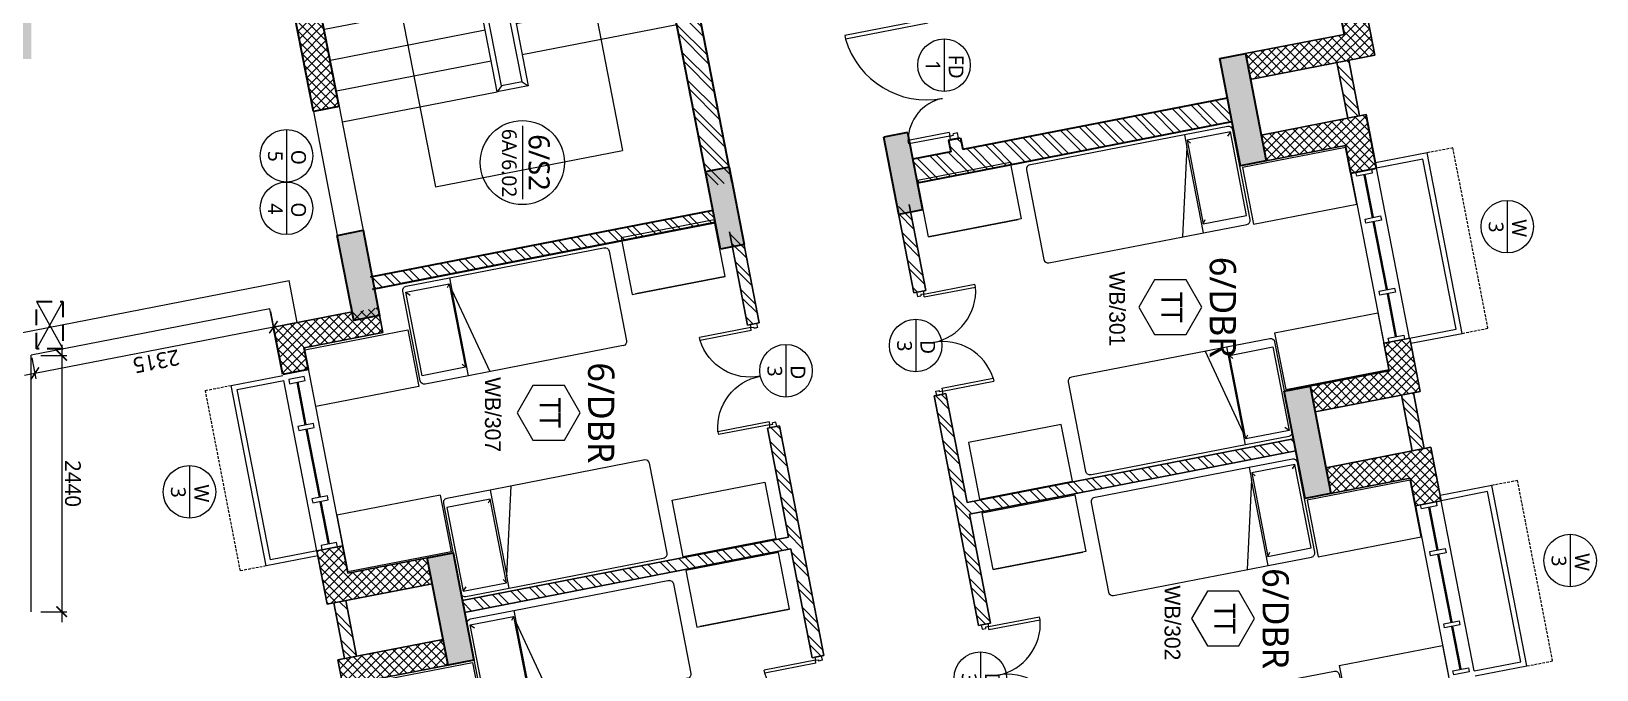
# Model space of a CAD drawing. Header units: millimetres. Extents: x -1127141 to 1597693, y -1835560 to -399335.
# Drawn here: x 1299282 to 1314185, y -502051 to -495976 of the extents above; entities that cross this region are included whole.
import ezdxf
from ezdxf.enums import TextEntityAlignment as Align

# ---------------------------------------------------------------- set-up
doc = ezdxf.new("R2010")
doc.units = ezdxf.units.MM
doc.header["$MEASUREMENT"] = 0
doc.header["$PDMODE"] = 67
doc.linetypes.add('DASHED', pattern=[0.75, 0.5, -0.25])
doc.linetypes.add('HIDDEN', pattern=[0.375, 0.25, -0.125])
for name, color, linetype in [('A-Anno Tags', 6, 'Continuous'), ('A-Elevation', 4, 'Continuous'), ('A-Steps', 3, 'Continuous'), ('A-Wall Patt', 8, 'Continuous'), ('A-Window', 4, 'Continuous'), ('Anno_Frames', 7, 'Continuous'), ('Anno_Labels', 7, 'Continuous'), ('COLUMN', 5, 'Continuous'), ('Dimension', 32, 'Continuous'), ('S-Conc Patt', 9, 'Continuous')]:
    doc.layers.add(name, color=color, linetype=linetype)
for name, color, linetype, lineweight in [('A-Detail Lines', 8, 'Continuous', 25), ('A-Door', 4, 'Continuous', 9), ('A-Wall Ele', 3, 'Continuous', 20), ('A-Wall Sec', 1, 'Continuous', 30), ('column hatch', 12, 'Continuous', 5), ('frntr', 32, 'Continuous', 9), ('S-Concrete', 40, 'Continuous', 30), ('STAIR', 3, 'Continuous', 9), ('text', 7, 'Continuous', 9)]:
    doc.layers.add(name, color=color, linetype=linetype, lineweight=lineweight)
doc.styles.add('IIITD @ 100', font='trebuc.ttf', dxfattribs={"height": 210})
doc.styles.get("Standard").update_dxf_attribs({"font": 'trebuc.ttf'})
doc.dimstyles.new('IIITD_WD_M @ 100', dxfattribs={"dimscale": 100, "dimtxt": 1.5, "dimasz": 1, "dimexe": 0.5, "dimexo": 0.25, "dimgap": 0.3, "dimtad": 1, "dimdec": 0, "dimrnd": 5, "dimzin": 0, "dimdsep": 46, "dimtxsty": 'Standard', "dimblk": 'ARCHTICK', "dimcen": 0.2, "dimdle": 1, "dimclrd": 256, "dimclre": 256, "dimadec": 0, "dimazin": 0, "dimtfac": 1, "dimtdec": 0, "dimtofl": 0, "dimtmove": 0, "dimatfit": 0, "dimfxl": 2, "dimfxlon": 1, "dimtolj": 1, "dimtzin": 0, "dimlwd": -1, "dimlwe": -1, "dimarcsym": 0})
pattern_1 = [(315, (1445308.53, 119140.81), (106.066017, 106.066017), []), (315, (1445308.53, 119070.1), (106.066017, 106.066017), [])]
pattern_2 = [(315, (1445308.53, 119140.81), (44.194174, 44.194174), []), (45, (1445308.53, 119140.81), (-44.194174, 44.194174), [])]

# ---------------------------------------------------------------- blocks, each defined once
blk = doc.blocks.new('Door 1200')
at = {"layer": 'A-Door', "color": 5, "lineweight": 18}
for p, q in [((524084, 16182), (524084, 16132)), ((524084, 16182), (524159, 16182)), ((524084, 16132), (524124, 16132)), ((524124, 16147), (524124, 16132)), ((524159, 16147), (524124, 16147)), ((524159, 16182), (524159, 16147)), ((524159, 16147), (524557, 16147)), ((524159, 16112), (524159, 16147)), ((524159, 16112), (524557, 16112)), ((524557, 16147), (524557, 16112)), ((524159, 15052), (524159, 15017)), ((524159, 15052), (524958, 15052)), ((524958, 15017), (524958, 15052)), ((524084, 15032), (524124, 15032)), ((524084, 14982), (524084, 15032)), ((524084, 14982), (524159, 14982)), ((524124, 15017), (524124, 15032)), ((524159, 15017), (524124, 15017)), ((524159, 14982), (524159, 15017)), ((524159, 15017), (524958, 15017))]:
    blk.add_line(p, q, dxfattribs=at)
at = {"layer": 'A-Door', "lineweight": 18}
for centre, radius, start, end in [((524155, 16193), 411, 270.5695, 348.692), ((524157, 14978), 804, 5.3147, 89.8716)]:
    blk.add_arc(centre, radius, start, end, dxfattribs=at)
blk = doc.blocks.new('Win Hostel Double Room')
at = {"color": 4, "linetype": 'HIDDEN', "ltscale": 100}
blk.add_lwpolyline([(211887, -61786), (211839, -61541), (210122, -61875), (210169, -62120)], dxfattribs=at)
at = {"color": 5}
for points in [[(211982, -62277), (211887, -61786), (210169, -62120), (210265, -62611)], [(211933, -62287), (211848, -61845), (210228, -62160), (210314, -62602)]]:
    blk.add_lwpolyline(points, dxfattribs=at)
at = {"layer": 'A-Window', "color": 2, "lineweight": 40}
for p, q in [((211918, -62417), (211511, -62496)), ((211471, -62504), (210823, -62630)), ((210784, -62637), (210377, -62717))]:
    blk.add_line(p, q, dxfattribs=at)
at = {"layer": 'A-Window'}
for points in [[(211933, -62287), (210314, -62602)], [(211972, -62483), (211972, -62483), (211932, -62491), (211904, -62343), (211943, -62336), (211972, -62483)], [(210361, -62847), (211981, -62532)], [(210323, -62651), (210363, -62643), (210391, -62790), (210352, -62798), (210323, -62651)]]:
    blk.add_lwpolyline(points, dxfattribs=at)
for points in [[(211496, -62423), (211525, -62570), (211486, -62577), (211457, -62430)], [(210809, -62556), (210838, -62703), (210799, -62711), (210770, -62564)]]:
    blk.add_lwpolyline(points, close=True, dxfattribs=at)
blk = doc.blocks.new('*U29')
at = {"layer": 'A-Anno Tags'}
blk.add_lwpolyline([(-250, 0), (250, 0)], dxfattribs=at)
blk.add_circle((0, 0), 250, dxfattribs=at)
at = {"layer": 'Anno_Frames', "color": 7}
for tag, rotation, p in [('ENTITY', 359.7608, (15, 185)), ('ENTITYNO', 0.1757, (4, -36))]:
    blk.add_attdef(tag, text='', height=140, rotation=rotation, dxfattribs=at).set_placement(p, align=Align.TOP_CENTER)
blk = doc.blocks.new('Door 1000 plan')
at = {"layer": 'A-Door', "color": 5, "lineweight": 18}
for p, q in [((339, 572), (367, 577)), ((434, 84), (339, 572)), ((462, 90), (367, 577)), ((-528, 403), (-557, 398)), ((-462, -90), (-557, 398)), ((-434, -84), (-528, 403)), ((434, 84), (462, 90)), ((468, 61), (455, 59)), ((462, 26), (455, 59)), ((491, 95), (462, 90)), ((462, 90), (468, 61)), ((503, 34), (462, 26)), ((503, 34), (491, 95)), ((-491, -95), (-462, -90)), ((-479, -157), (-491, -95)), ((-479, -157), (-438, -149)), ((-434, -84), (-462, -90)), ((-462, -90), (-457, -118)), ((-457, -118), (-444, -116)), ((-438, -149), (-444, -116))]:
    blk.add_line(p, q, dxfattribs=at)
at = {"layer": 'A-Door', "lineweight": 18}
for centre, start, end in [((491, 95), 107.6998, 191), ((-491, -95), 11, 94.2984)]:
    blk.add_arc(centre, 500, start, end, dxfattribs=at)
blk = doc.blocks.new('Room Tag with Finish')
blk.add_lwpolyline([(0, 0), (-2.6, -1.5), (-2.6, -4.5), (0, -6), (2.6, -4.5), (2.6, -1.5)], close=True)
at = {"layer": 'Anno_Frames'}
blk.add_attdef('ROOM_NAME', text='', height=2.5, dxfattribs=at).set_placement((0, 0), align=Align.BOTTOM_CENTER)
blk.add_attdef('FF', text='', height=2, dxfattribs=at).set_placement((0, -1.85), align=Align.TOP_CENTER)
blk = doc.blocks.new('staircase 1 int')
at = {"layer": 'A-Elevation'}
for p, q in [((1232432, -34455), (1234232, -34455)), ((1232432, -34455), (1232432, -34755)), ((1232482, -34505), (1232432, -34455)), ((1232482, -34505), (1234219, -34505)), ((1232482, -34505), (1232482, -34705)), ((1235682, -34505), (1234450, -34505)), ((1234464, -34455), (1235732, -34455)), ((1235682, -34505), (1235732, -34455)), ((1235682, -34505), (1235682, -34705)), ((1235732, -34455), (1235732, -34755)), ((1232482, -34705), (1232432, -34755)), ((1235682, -34705), (1232482, -34705)), ((1235682, -34705), (1235732, -34755)), ((1235732, -34755), (1232432, -34755))]:
    blk.add_line(p, q, dxfattribs=at)
at = {"layer": 'A-Steps'}
for p, q in [((1232432, -32955), (1232432, -34455)), ((1232732, -32955), (1232732, -34455)), ((1233032, -32955), (1233032, -34455)), ((1233332, -32955), (1233332, -34455)), ((1233632, -32955), (1233632, -34455)), ((1233932, -32955), (1233932, -34455)), ((1234232, -32955), (1234232, -34455)), ((1234532, -33336), (1234532, -32955)), ((1234832, -33079), (1234832, -34455)), ((1235132, -32955), (1235132, -34455)), ((1235432, -32955), (1235432, -34455)), ((1234532, -34455), (1234532, -34202)), ((1234832, -34282), (1234832, -34455)), ((1232732, -36255), (1232732, -34755)), ((1233032, -36255), (1233032, -34755)), ((1233332, -36255), (1233332, -34755)), ((1233632, -36255), (1233632, -34755)), ((1233932, -36255), (1233932, -34755)), ((1234232, -36255), (1234232, -34755)), ((1234532, -36255), (1234532, -34755)), ((1234832, -36255), (1234832, -34755)), ((1235132, -36255), (1235132, -34755)), ((1235432, -36255), (1235432, -34755)), ((1235732, -36255), (1235732, -34755))]:
    blk.add_line(p, q, dxfattribs=at)
at = {"layer": 'STAIR', "color": 5, "const_width": 1}
for points in [[(1234660, -32855), (1234414, -33779), (1234486, -33828), (1234316, -33791), (1234396, -33846), (1234219, -34505)], [(1234892, -32855), (1234646, -33779), (1234717, -33828), (1234548, -33791), (1234628, -33846), (1234450, -34505)]]:
    blk.add_lwpolyline(points, dxfattribs=at)
at = {"layer": 'text'}
for p, q in [((1232432, -33691), (1236507, -33691)), ((1236507, -35505), (1236507, -33691)), ((1232732, -35505), (1232912, -35325)), ((1232732, -35505), (1236507, -35505)), ((1232732, -35505), (1232912, -35686))]:
    blk.add_line(p, q, dxfattribs=at)
at = {"layer": 'text', "linetype": 'Continuous', "insert": (1232135, -33627), "char_height": 150, "width": 369.41, "attachment_point": 1}
blk.add_mtext('{\\fArial|b0|i0|c0|p34;UP}', dxfattribs=at)
blk = doc.blocks.new('Door Tag')
blk.add_line((-3.5, 0), (3.5, 0))
blk.add_circle((0, 0), 4)
blk.add_attdef('DW_NAME', text='', height=2).set_placement((0, 0), align=Align.BOTTOM_CENTER)
blk.add_attdef('SHEET_NO', text='', height=1.4).set_placement((0.05, -0.54), align=Align.TOP_CENTER)
blk = doc.blocks.new('_ArchTick')
at = {"color": 0, "linetype": 'ByBlock', "const_width": 0.15}
blk.add_lwpolyline([(-0.5, -0.5), (0.5, 0.5)], dxfattribs=at)
blk = doc.blocks.new('*D62')
at = {"layer": 'A-Anno Tags', "transparency": 16777216}
for p, q in [((1301558, -498643), (1301597, -498841)), ((1301685, -498772), (1299217, -499252)), ((1299286, -499084), (1299325, -499282))]:
    blk.add_line(p, q, dxfattribs=at)
at = {"layer": 'Defpoints', "color": 0, "transparency": 16777216}
for p in [(1301553, -498618), (1299282, -499060), (1299315, -499233)]:
    blk.add_point(p, dxfattribs=at)
at = {"layer": 'A-Anno Tags', "transparency": 16777216, "xscale": 100, "yscale": 100, "zscale": 100}
for p, rotation in [((1301587, -498792), 10.99999999971052), ((1299315, -499233), 190.9999999997105)]:
    blk.add_blockref('_ArchTick', p, dxfattribs=dict(at, rotation=rotation))
at = {"layer": 'A-Anno Tags', "color": 0, "transparency": 16777216, "insert": (1300471, -499117), "char_height": 150, "attachment_point": 5, "rotation": 191}
blk.add_mtext('\\A1;2315', dxfattribs=at)
blk = doc.blocks.new('*D63')
at = {"layer": 'A-Anno Tags', "transparency": 16777216}
for p, q in [((1299571, -498960), (1299571, -501600)), ((1299371, -499060), (1299621, -499060)), ((1299371, -501500), (1299621, -501500))]:
    blk.add_line(p, q, dxfattribs=at)
at = {"layer": 'Defpoints', "color": 0, "transparency": 16777216}
for p in [(1299282, -499060), (1299282, -501500), (1299571, -501500)]:
    blk.add_point(p, dxfattribs=at)
at = {"layer": 'A-Anno Tags', "transparency": 16777216, "xscale": 100, "yscale": 100, "zscale": 100}
for p, rotation in [((1299571, -499060), 90), ((1299571, -501500), 270)]:
    blk.add_blockref('_ArchTick', p, dxfattribs=dict(at, rotation=rotation))
at = {"layer": 'A-Anno Tags', "color": 0, "transparency": 16777216, "insert": (1299677, -500280), "char_height": 150, "attachment_point": 5, "rotation": 270}
blk.add_mtext('\\A1;2440', dxfattribs=at)
blk = doc.blocks.new('column 2.03')
at = {"layer": 'S-Conc Patt'}
h = blk.add_hatch(color=256, dxfattribs=at)
h.paths.add_polyline_path([(540567, -135247), (541303, -135104), (541351, -135349), (540615, -135493)])
h.paths.add_polyline_path([(524899, -138549), (524852, -138304), (525872, -138105), (525920, -138351)])
h.paths.add_polyline_path([(537562, -136088), (537515, -135842), (538535, -135644), (538583, -135889)])
h.paths.add_polyline_path([(534396, -136703), (534349, -136458), (535370, -136259), (535417, -136505)])
h.paths.add_polyline_path([(531231, -137318), (531183, -137073), (532204, -136875), (532252, -137120)])
h.paths.add_polyline_path([(528065, -137934), (528017, -137688), (529038, -137490), (529086, -137735)])
h.paths.add_polyline_path([(535977, -127931), (535929, -127685), (536950, -127487), (536998, -127732)])
h.paths.add_polyline_path([(532811, -128546), (532763, -128301), (533784, -128102), (533832, -128348)])
h.paths.add_polyline_path([(529645, -129159), (529597, -128914), (530618, -128715), (530666, -128961)])
h.paths.add_polyline_path([(520148, -131005), (520100, -130760), (521121, -130562), (521168, -130807)])
h.paths.add_polyline_path([(523313, -130390), (523266, -130145), (524286, -129946), (524334, -130192)])
h.paths.add_polyline_path([(526479, -129775), (526431, -129529), (527452, -129331), (527500, -129576)])
h.paths.add_polyline_path([(534601, -133067), (534645, -133292), (533909, -133435), (533865, -133210)])
h.paths.add_polyline_path([(534271, -131369), (534315, -131595), (533579, -131738), (533535, -131512)])
h.paths.add_polyline_path([(528270, -134297), (528314, -134523), (527578, -134666), (527534, -134440)])
h.paths.add_polyline_path([(527940, -132600), (527984, -132826), (527248, -132969), (527204, -132743)])
h.paths.add_polyline_path([(521917, -135532), (521961, -135758), (521225, -135901), (521181, -135675)])
h.paths.add_polyline_path([(521587, -133835), (521631, -134060), (520895, -134203), (520851, -133978)])
h.paths.add_polyline_path([(544878, -132790), (544734, -132054), (544980, -132007), (545123, -132743)])
h.paths.add_polyline_path([(517960, -142269), (517210, -142269), (517210, -142019), (517960, -142019)])
h.paths.add_polyline_path([(514865, -142269), (514115, -142269), (514115, -142019), (514865, -142019)])
h.paths.add_polyline_path([(511830, -142269), (511080, -142269), (511080, -142019), (511830, -142019)])
h.paths.add_polyline_path([(540791, -131864), (540202, -131979), (540246, -132204), (540835, -132090)])
h.paths.add_polyline_path([(544283, -129733), (544140, -128997), (544385, -128949), (544529, -129685)])
h.paths.add_polyline_path([(543544, -125930), (543401, -125194), (543646, -125146), (543789, -125882)])
h.paths.add_polyline_path([(539190, -126012), (539631, -125926), (539675, -126152), (539234, -126238)])
h.paths.add_polyline_path([(539780, -128474), (539694, -128032), (539920, -127989), (540006, -128430)])
h.paths.add_polyline_path([(541523, -126017), (541438, -125575), (541663, -125531), (541749, -125973)])
h.paths.add_polyline_path([(542306, -130041), (542220, -129599), (542446, -129555), (542531, -129997)])
h.paths.add_polyline_path([(542125, -127906), (541683, -127992), (541639, -127766), (542081, -127680)])
h.paths.add_polyline_path([(540306, -129975), (540392, -130417), (540166, -130460), (540080, -130019)])
h.paths.add_polyline_path([(515810, -129110), (515073, -129253), (515026, -129008), (515762, -128865)])
h.paths.add_polyline_path([(517979, -134770), (517865, -134181), (518091, -134137), (518205, -134726)])
h.paths.add_polyline_path([(517279, -136669), (516543, -136812), (516499, -136586), (517235, -136443)])
h.paths.add_polyline_path([(517859, -130220), (517123, -130363), (517075, -130117), (517811, -129974)])
h.paths.add_polyline_path([(516895, -142569), (516295, -142569), (516295, -142319), (516895, -142319)])
h.paths.add_polyline_path([(511830, -142569), (511080, -142569), (511080, -142319), (511830, -142319)])
h.paths.add_polyline_path([(519550, -142319), (520150, -142319), (520150, -142569), (519550, -142569)])
h.paths.add_polyline_path([(514865, -142569), (514115, -142569), (514115, -142319), (514865, -142319)])
h.paths.add_polyline_path([(516949, -134971), (516213, -135114), (516165, -134868), (516901, -134725)])
h.paths.add_polyline_path([(517957, -140158), (517221, -140302), (517173, -140056), (517909, -139913)])
h.paths.add_polyline_path([(517577, -128767), (516840, -128910), (516793, -128664), (517529, -128521)])
h.paths.add_polyline_path([(512267, -129799), (511531, -129942), (511483, -129696), (512220, -129553)])
h.paths.add_polyline_path([(513410, -135658), (512674, -135802), (512626, -135556), (513362, -135413)])
h.paths.add_polyline_path([(522640, -139248), (521830, -139406), (521782, -139160), (522592, -139003)])
h.paths.add_polyline_path([(511330, -135808), (511330, -136456), (511080, -136456), (511080, -135856)])
h.paths.add_polyline_path([(533146, -169460), (532396, -169460), (532396, -169210), (533146, -169210)])
h.paths.add_polyline_path([(533146, -164180), (532396, -164180), (532396, -163950), (533146, -163950)])
h.paths.add_polyline_path([(533146, -160650), (532396, -160650), (532396, -160400), (533146, -160400)])
h.paths.add_polyline_path([(533146, -165910), (532396, -165910), (532396, -165680), (533146, -165680)])
h.paths.add_polyline_path([(527886, -169460), (527136, -169460), (527136, -169210), (527886, -169210)])
h.paths.add_polyline_path([(527886, -164180), (527136, -164180), (527136, -163950), (527886, -163950)])
h.paths.add_polyline_path([(527886, -160650), (527136, -160650), (527136, -160400), (527886, -160400)])
h.paths.add_polyline_path([(527886, -165910), (527136, -165910), (527136, -165680), (527886, -165680)])
h.paths.add_polyline_path([(522626, -164180), (521876, -164180), (521876, -163950), (522626, -163950)])
h.paths.add_polyline_path([(517781, -158380), (517031, -158380), (517031, -158630), (517781, -158630)])
h.paths.add_polyline_path([(514115, -158380), (514865, -158380), (514865, -158630), (514115, -158630)])
h.paths.add_polyline_path([(511080, -158380), (511830, -158380), (511830, -158630), (511080, -158630)])
h.paths.add_polyline_path([(542531, -160650), (541931, -160650), (541931, -160400), (542531, -160400)])
h.paths.add_polyline_path([(517856, -160400), (517106, -160400), (517106, -160650), (517856, -160650)])
h.paths.add_polyline_path([(522626, -160650), (521876, -160650), (521876, -160400), (522626, -160400)])
h.paths.add_polyline_path([(538331, -160650), (537731, -160650), (537731, -160400), (538331, -160400)])
h.paths.add_polyline_path([(541931, -163950), (542531, -163950), (542531, -164180), (541931, -164180)])
h.paths.add_polyline_path([(538331, -164180), (537731, -164180), (537731, -163950), (538331, -163950)])
h.paths.add_polyline_path([(519656, -170420), (518906, -170420), (518906, -170170), (519656, -170170)])
h.paths.add_polyline_path([(511330, -165930), (511330, -165180), (511080, -165180), (511080, -165930)])
h.paths.add_polyline_path([(514251, -165930), (513501, -165930), (513501, -165680), (514251, -165680)])
h.paths.add_polyline_path([(519656, -171900), (518906, -171900), (518906, -171650), (519656, -171650)])
h.paths.add_polyline_path([(517856, -171900), (517106, -171900), (517106, -171650), (517856, -171650)])
h.paths.add_polyline_path([(517856, -165930), (517106, -165930), (517106, -165680), (517856, -165680)])
h.paths.add_polyline_path([(517856, -164180), (517106, -164180), (517106, -163950), (517856, -163950)])
h.paths.add_polyline_path([(518906, -166280), (518906, -165680), (519136, -165680), (519136, -166280)])
h.paths.add_polyline_path([(540096, -166130), (540096, -165680), (540326, -165680), (540326, -166130)])
h.paths.add_polyline_path([(537811, -165680), (538261, -165680), (538261, -165910), (537811, -165910)])
h.paths.add_polyline_path([(540096, -170170), (540096, -169720), (540326, -169720), (540326, -170170)])
h.paths.add_polyline_path([(537916, -170170), (537916, -169720), (538146, -169720), (538146, -170170)])
h.paths.add_polyline_path([(540326, -168040), (539876, -168040), (539876, -167810), (540326, -167810)])
h.paths.add_polyline_path([(537916, -168150), (537916, -167700), (538146, -167700), (538146, -168150)])
h.paths.add_polyline_path([(542116, -166280), (542116, -165680), (542346, -165680), (542346, -166280)])
h.paths.add_polyline_path([(522366, -170420), (522366, -169670), (522116, -169670), (522116, -170420)])
h.paths.add_polyline_path([(542096, -170169), (542096, -169569), (542346, -169569), (542346, -170169)])
h.paths.add_polyline_path([(511080, -158080), (511830, -158080), (511830, -158330), (511080, -158330)])
h.paths.add_polyline_path([(520150, -158330), (519550, -158330), (519550, -158080), (520150, -158080)])
h.paths.add_polyline_path([(516295, -147580), (516895, -147580), (516895, -147810), (516295, -147810)])
h.paths.add_polyline_path([(516895, -158330), (516295, -158330), (516295, -158080), (516895, -158080)])
h.paths.add_polyline_path([(516295, -152840), (516895, -152840), (516895, -153070), (516295, -153070)])
h.paths.add_polyline_path([(514865, -147810), (514265, -147810), (514265, -147580), (514865, -147580)])
h.paths.add_polyline_path([(514865, -153070), (514265, -153070), (514265, -152840), (514865, -152840)])
h.paths.add_polyline_path([(514115, -158080), (514865, -158080), (514865, -158330), (514115, -158330)])
h.paths.add_polyline_path([(514251, -171900), (513501, -171900), (513501, -171650), (514251, -171650)])
h.paths.add_polyline_path([(511330, -147395), (511330, -147995), (511080, -147995), (511080, -147395)])
h.paths.add_polyline_path([(511330, -152654), (511330, -153255), (511080, -153255), (511080, -152654)])
h.paths.add_polyline_path([(520150, -147394), (520150, -147994), (519900, -147994), (519900, -147394)])
h.paths.add_polyline_path([(520150, -152655), (520150, -153255), (519900, -153255), (519900, -152655)])
h.paths.add_polyline_path([(522346, -165680), (522346, -166430), (522116, -166430), (522116, -165680)])
edge = h.paths.add_edge_path()
edge.add_line((547866, -169460), (547116, -169460))
edge.add_line((547116, -169210), (547866, -169210))
edge.add_line((547116, -169460), (547116, -169210))
edge.add_line((547866, -164180), (547116, -164180))
edge.add_line((547116, -163950), (547866, -163950))
edge.add_line((547116, -164180), (547116, -163950))
edge.add_line((547866, -160650), (547116, -160650))
edge.add_line((547116, -160400), (547866, -160400))
edge.add_line((547116, -160650), (547116, -160400))
edge.add_line((547866, -165910), (547116, -165910))
edge.add_line((547116, -165680), (547866, -165680))
edge.add_line((547116, -165910), (547116, -165680))
h.paths.add_polyline_path([(558386, -164180), (557636, -164180), (557636, -163950), (558386, -163950)])
h.paths.add_polyline_path([(558386, -160650), (557636, -160650), (557636, -160400), (558386, -160400)])
h.paths.add_polyline_path([(558146, -165680), (558146, -166430), (557916, -166430), (557916, -165680)])
h.paths.add_polyline_path([(553126, -169460), (552376, -169460), (552376, -169210), (553126, -169210)])
h.paths.add_polyline_path([(553126, -164180), (552376, -164180), (552376, -163950), (553126, -163950)])
h.paths.add_polyline_path([(553126, -160650), (552376, -160650), (552376, -160400), (553126, -160400)])
h.paths.add_polyline_path([(553126, -165910), (552376, -165910), (552376, -165680), (553126, -165680)])
h.paths.add_polyline_path([(547866, -169460), (547116, -169460), (547116, -169210), (547866, -169210)], flags=17)
h.paths.add_polyline_path([(547866, -164180), (547116, -164180), (547116, -163950), (547866, -163950)], flags=17)
h.paths.add_polyline_path([(547866, -160650), (547116, -160650), (547116, -160400), (547866, -160400)], flags=17)
h.paths.add_polyline_path([(547866, -165910), (547116, -165910), (547116, -165680), (547866, -165680)], flags=17)
h.paths.add_polyline_path([(565551, -171255), (565551, -170655), (565301, -170655), (565301, -171255)])
h.paths.add_polyline_path([(565551, -160650), (564951, -160650), (564951, -160400), (565551, -160400)])
h.paths.add_polyline_path([(561351, -160650), (560751, -160650), (560751, -160400), (561351, -160400)])
h.paths.add_polyline_path([(565551, -164180), (564951, -164180), (564951, -163950), (565551, -163950)])
h.paths.add_polyline_path([(561351, -164180), (560751, -164180), (560751, -163950), (561351, -163950)])
h.paths.add_polyline_path([(565551, -166430), (565551, -165680), (565301, -165680), (565301, -166430)])
h.paths.add_polyline_path([(560601, -171255), (561351, -171255), (561351, -171005), (560601, -171005)])
h.paths.add_polyline_path([(561351, -166430), (561351, -165680), (561121, -165680), (561121, -166430)])
h.paths.add_polyline_path([(557896, -171255), (557896, -170505), (558146, -170505), (558146, -171255)])
at = {"layer": 'A-Detail Lines'}
for p, q in [((522459, -142019), (522909, -142269)), ((522459, -142269), (522909, -142019))]:
    blk.add_line(p, q, dxfattribs=at)
at = {"layer": 'S-Concrete', "lineweight": 35}
for p, q in [((520851, -133978), (521587, -133835)), ((520851, -133978), (520895, -134203)), ((521587, -133835), (521631, -134060)), ((521631, -134060), (520895, -134203)), ((521181, -135675), (521917, -135532)), ((521917, -135532), (521961, -135758)), ((521181, -135675), (521225, -135901)), ((521961, -135758), (521225, -135901)), ((521782, -139160), (522592, -139003)), ((522592, -139003), (522640, -139248)), ((521830, -139406), (521782, -139160)), ((522640, -139248), (521830, -139406))]:
    blk.add_line(p, q, dxfattribs=at)
for points in [[(523313, -130390), (523266, -130145), (524286, -129946), (524334, -130192), (523313, -130390)], [(520148, -131005), (520100, -130760), (521121, -130562), (521168, -130807), (520148, -131005)], [(524899, -138549), (524852, -138304), (525872, -138105), (525920, -138351), (524899, -138549)]]:
    blk.add_lwpolyline(points, dxfattribs=at)
at = {"layer": 'S-Concrete', "linetype": 'DASHED', "lineweight": 35, "ltscale": 300}
blk.add_lwpolyline([(522459, -142019), (522909, -142019), (522909, -142269), (522459, -142269)], close=True, dxfattribs=at)
blk = doc.blocks.new('*U478')
at = {"layer": 'A-Anno Tags'}
blk.add_lwpolyline([(-250, 0), (250, 0)], dxfattribs=at)
blk.add_circle((0, 0), 250, dxfattribs=at)
at = {"layer": 'Anno_Frames', "color": 7}
for tag, rotation, p in [('ENTITY', 359.7608, (15, 185)), ('ENTITYNO', 0.1757, (4, -36))]:
    blk.add_attdef(tag, text='', height=140, rotation=rotation, dxfattribs=at).set_placement(p, align=Align.TOP_CENTER)
blk = doc.blocks.new('A$C11CD41BF')
at = {"layer": 'frntr'}
for p, q in [((870, 1960), (0, 1960)), ((-40, 1920), (-40, 1500)), ((15, 1934), (50, 1900)), ((825, 1934), (15, 1934)), ((15, 1934), (15, 1514)), ((825, 1514), (825, 1934)), ((910, 1500), (910, 1920)), ((-40, 1500), (80, 1500)), ((-40, 1500), (-40, -9)), ((15, 1514), (50, 1540)), ((15, 1514), (825, 1514)), ((910, 1500), (80, 1500)), ((80, 1500), (910, 1295)), ((825, 1514), (790, 1540)), ((910, 1302), (910, 1500)), ((910, -1), (910, 1302)), ((0, -40), (870, -40))]:
    blk.add_line(p, q, dxfattribs=at)
for centre, start, end in [((0, 1920), 89.9896, 179.9896), ((0, 1920), 89.9896, 179.9896), ((870, 1920), 359.9896, 89.9896), ((0, 0), 179.9896, 269.9896), ((870, 0), 269.9896, 359.9896)]:
    blk.add_arc(centre, 40, start, end, dxfattribs=at)
blk = doc.blocks.new('furn')
at = {"layer": 'frntr'}
for p, q in [((343143, -236928), (343683, -236823)), ((343334, -237910), (343143, -236928)), ((343874, -237805), (343683, -236823)), ((342110, -237129), (341570, -237234)), ((341570, -237234), (341760, -238216)), ((342300, -238111), (342110, -237129)), ((343334, -237910), (343874, -237805)), ((341760, -238216), (342300, -238111)), ((344745, -239836), (344205, -239941)), ((344205, -239941), (344377, -240824)), ((344917, -240719), (344745, -239836)), ((341709, -240427), (342249, -240322)), ((342249, -240322), (342421, -241205)), ((342421, -241205), (342255, -240351)), ((341881, -241310), (341709, -240427)), ((344377, -240824), (344917, -240719)), ((342421, -241205), (341881, -241310))]:
    blk.add_line(p, q, dxfattribs=at)
at = {"layer": 'frntr', "xscale": -1, "rotation": 10.99999999940371}
blk.add_blockref('A$C11CD41BF', (344647, -239668), dxfattribs=at)
at = {"layer": 'frntr', "rotation": 10.99999999940366}
blk.add_blockref('A$C11CD41BF', (341775, -240233), dxfattribs=at)

msp = doc.modelspace()

# ---------------------------------------------------------------- hatches: boundary and pattern name
at = {"layer": 'A-Wall Patt'}
h = msp.add_hatch(dxfattribs=at)
h.set_pattern_fill('ANSI37', color=256, scale=500, style=0)
h.set_pattern_definition([(315, (1301289.74, -493941.75), (44.19417, 44.19417), []), (45, (1301289.74, -493941.75), (-44.19417, 44.19417), [])])
h.paths.add_polyline_path([(1301443.6, -494048.2), (1301443, -494045.1), (1301442.3, -494045.2), (1301398.2, -493818.2), (1301081.7, -493818.2), (1301081.7, -494048.2)])
h.paths.add_polyline_path([(1301966.8, -496739.8), (1302211.5, -496692.2), (1301687.7, -493997.5), (1301443, -494045.1)])
h.paths.add_polyline_path([(1301299.2, -493309), (1301544.6, -493261.3), (1301302.3, -492014.7), (1301056.9, -492062.4)])
h.paths.add_polyline_path([(1299281.7, -495638.3), (1299281.7, -492983.3), (1299031.7, -492983.3), (1299031.7, -495638.3)])
h.paths.add_polyline_path([(1299281.7, -490353.3), (1299281.7, -487768.3), (1299031.7, -487768.3), (1299031.7, -490353.3)])
h.paths.add_polyline_path([(1299031.7, -496238.2), (1299031.7, -495988.3), (1298101, -495988.3), (1298101, -496239)])
h.paths.add_polyline_path([(1299031.7, -487418.3), (1299031.7, -487168.3), (1298101, -487168.3), (1298101, -487418.3)])
h = msp.add_hatch(dxfattribs=at)
h.set_pattern_fill('ANSI32', color=256, scale=400, style=0)
h.set_pattern_definition([(315, (1127189.63, -478259.64), (106.06602, 106.06602), []), (315, (1127189.63, -478330.35), (106.06602, 106.06602), [])])
h.paths.add_polyline_path([(1303243.3, -491754.5), (1303239.5, -491734.9), (1303239.5, -491734.9), (1303225.2, -491661.3), (1303225.2, -491661.3), (1303221.4, -491641.6), (1301302.3, -492014.7), (1301324.2, -492127.5)])
h.paths.add_polyline_path([(1305792.6, -497794.2), (1305770.6, -497681.3), (1302526.4, -498311.9), (1302548.3, -498424.8)])
h.paths.add_polyline_path([(1305014.7, -492586.8), (1304772.3, -491340.2), (1304399.3, -491412.7), (1304407.9, -491456.8), (1304421.3, -491525.5), (1304568.5, -491496.9), (1304788.9, -492630.7)])
h.paths.add_polyline_path([(1306101.3, -498772.4), (1306214.2, -498750.4), (1306041.7, -497863.1), (1305928.8, -497885)])
h.paths.add_polyline_path([(1305129.2, -493175.8), (1304904.1, -493219.5), (1305727.5, -497455.5), (1305953.2, -497411.6), (1305103.2, -493038.4), (1305102.5, -493038.5)])
h = msp.add_hatch(dxfattribs=at)
h.set_pattern_fill('ANSI37', color=256, scale=500, style=0)
h.set_pattern_definition(pattern_2)
h.paths.add_polyline_path([(1312074.2, -496202.8), (1311817.7, -494881), (1311572.5, -494928.7), (1311781.9, -496005), (1310840.8, -496187.9), (1310888.5, -496433.3)])
h.paths.add_polyline_path([(1311793.2, -497062.2), (1311844.2, -497324.8), (1312089.6, -497277.1), (1311990.9, -496769.1), (1310991.5, -496963.4), (1311039.2, -497208.8)])
h.paths.add_polyline_path([(1312503.2, -499404.8), (1312404.4, -498896.8), (1312159, -498944.5), (1312210.1, -499207.1), (1311456.1, -499353.6), (1311503.9, -499599)])
h.paths.add_polyline_path([(1312408.5, -500228), (1312459.6, -500490.6), (1312705, -500442.9), (1312606.2, -499934.9), (1311606.9, -500129.1), (1311654.6, -500374.5)])
h = msp.add_hatch(dxfattribs=at)
h.set_pattern_fill('ANSI32', color=256, scale=400, style=0)
h.set_pattern_definition(pattern_1)
h.paths.add_polyline_path([(1311814.2, -496803.5), (1311927.1, -496781.5), (1311824, -496251.4), (1312074.2, -496202.8), (1312074.2, -496202.8), (1311711.1, -496273.4)])
h = msp.add_hatch(dxfattribs=at)
h.set_pattern_fill('ANSI32', color=256, scale=400, style=0)
h.set_pattern_definition(pattern_1)
h.paths.add_polyline_path([(1310710.4, -496838.1), (1310666.5, -496612.4), (1308148.7, -497101.8), (1308126.8, -496989), (1308013.9, -497010.9), (1308035.9, -497123.7), (1307672.7, -497194.3), (1307716.5, -497420.1)])
h = msp.add_hatch(dxfattribs=at)
h.set_pattern_fill('ANSI32', color=256, scale=400, style=0)
h.set_pattern_definition(pattern_1)
h.paths.add_polyline_path([(1307685.2, -498464.3), (1307798.1, -498442.4), (1307639, -497623.8), (1307526.1, -497645.7)])
h = msp.add_hatch(dxfattribs=at)
h.set_pattern_fill('ANSI37', color=256, scale=500, style=0)
h.set_pattern_definition(pattern_2)
h.paths.add_polyline_path([(1303865.4, -505173.9), (1303817.7, -504928.5), (1302816.3, -505123.2), (1302915.1, -505631.2), (1302964.2, -505621.6), (1302964.2, -505621.6), (1303111.4, -505593), (1303111.4, -505593), (1303160.5, -505583.5), (1303160.5, -505583.5), (1303109.4, -505320.9)])
h.paths.add_polyline_path([(1303714.7, -504398.5), (1303667, -504153.1), (1302911, -504300), (1302860, -504037.4), (1302810.9, -504046.9), (1302810.9, -504047), (1302663.6, -504075.6), (1302663.6, -504075.6), (1302614.6, -504085.1), (1302713.3, -504593.1)])
h.paths.add_polyline_path([(1303250.1, -502008.2), (1303202.3, -501762.8), (1302201, -501957.4), (1302299.7, -502465.4), (1302348.8, -502455.9), (1302348.8, -502455.9), (1302496, -502427.3), (1302496, -502427.3), (1302545.1, -502417.7), (1302545.1, -502417.7), (1302494.1, -502155.1)])
h.paths.add_polyline_path([(1303099.3, -501232.7), (1303051.6, -500987.3), (1302295.6, -501134.2), (1302244.6, -500871.7), (1301999.2, -500919.4), (1302097.9, -501427.4)])
h.paths.add_polyline_path([(1301920.2, -499195.4), (1301880.1, -498989.3), (1302629.7, -498843.6), (1302583.6, -498606.4), (1302338.2, -498654.1), (1302336.6, -498645.9), (1301587, -498791.6), (1301674.8, -499243.1)])
h = msp.add_hatch(dxfattribs=at)
h.set_pattern_fill('ANSI32', color=256, scale=400, style=0)
h.set_pattern_definition(pattern_1)
h.paths.add_polyline_path([(1312503.2, -499404.8), (1312326.5, -499439.1), (1312429.5, -499969.2), (1311606.9, -500129.1), (1311606.9, -500129.1), (1312606.2, -499934.9), (1312606.2, -499934.9), (1312542.4, -499947.3), (1312439.4, -499417.2), (1312503.2, -499404.8)])
h = msp.add_hatch(dxfattribs=at)
h.set_pattern_fill('ANSI32', color=256, scale=400, style=0)
h.set_pattern_definition([(315, (1376258.3, 119140.81), (106.066017, 106.066017), []), (315, (1376258.3, 119070.1), (106.066017, 106.066017), [])])
h.paths.add_polyline_path([(1308300.6, -501630), (1308413.5, -501608.1), (1308212.2, -500572.5), (1311318.9, -499968.6), (1311297, -499855.7), (1308190.2, -500459.6), (1307988.9, -499424), (1307876, -499446)])
h = msp.add_hatch(dxfattribs=at)
h.set_pattern_fill('ANSI32', color=256, scale=400, style=0)
h.set_pattern_definition([(315, (1583975.22, 119140.81), (106.066017, 106.066017), []), (315, (1583975.22, 119070.1), (106.066017, 106.066017), [])])
h.paths.add_polyline_path([(1306715.2, -501938.2), (1306828.1, -501916.3), (1306403.6, -499732.2), (1306290.7, -499754.1), (1306492, -500789.7), (1303383.2, -501394), (1303405.2, -501506.9), (1306513.9, -500902.6)])
h = msp.add_hatch(dxfattribs=at)
h.set_pattern_fill('ANSI32', color=256, scale=400, style=0)
h.set_pattern_definition([(315, (1375642.94, 122306.56), (106.066017, 106.066017), []), (315, (1375642.94, 122235.85), (106.066017, 106.066017), [])])
h.paths.add_polyline_path([(1302274.6, -501393), (1302161.7, -501415), (1302264.8, -501945), (1302377.7, -501923.1)])

# ---------------------------------------------------------------- linework, layer by layer
at = {"layer": 'A-Steps'}
for p, q in [((1299051.7, -498870.1), (1301735.2, -498348.4)), ((1299281.7, -501499.6), (1299281.7, -499059.7))]:
    msp.add_line(p, q, dxfattribs=at)
at = {"layer": 'A-Wall Ele'}
for p, q in [((1301812.8, -498747.7), (1301735.2, -498348.4)), ((1301553.3, -498618.1), (1299281.7, -499059.7)), ((1301587, -498791.6), (1301553.3, -498618.1))]:
    msp.add_line(p, q, dxfattribs=at)
at = {"layer": 'A-Wall Patt', "linetype": 'Continuous'}
for points in [[(1310838.8, -496188.3), (1310886.5, -496433.7)], [(1310666.5, -496612.4), (1310710.4, -496838.1)], [(1310989.5, -496963.8), (1311037.2, -497209.2)], [(1307672.7, -497194.3), (1307716.5, -497420.1)]]:
    msp.add_lwpolyline(points, dxfattribs=at)
at = {"layer": 'A-Wall Sec', "lineweight": 35}
for p, q in [((1305728.4, -497460.3), (1304877.4, -493082.3)), ((1305954.2, -497416.4), (1305103.2, -493038.4)), ((1302211.5, -496692.2), (1301659.1, -493850.3)), ((1301966.8, -496739.8), (1301414.4, -493897.9)), ((1311572.5, -494928.7), (1311781.9, -496005)), ((1302211.5, -496692.2), (1301966.8, -496739.8)), ((1310666.5, -496612.4), (1308148.7, -497101.8)), ((1310710.4, -496838.1), (1307716.5, -497420.1)), ((1312089.6, -497277.1), (1311990.9, -496769.1)), ((1308013.9, -497010.9), (1308126.8, -496989)), ((1308013.9, -497010.9), (1308035.9, -497123.7)), ((1308126.8, -496989), (1308148.7, -497101.8)), ((1308035.9, -497123.7), (1307672.7, -497194.3)), ((1311844.2, -497324.8), (1311793.2, -497062.2)), ((1311844.2, -497324.8), (1312089.6, -497277.1)), ((1305771.3, -497681.2), (1302507.4, -498315.6)), ((1302529.3, -498428.5), (1305793.3, -497794.1)), ((1302800.8, -498375.7), (1305794.6, -497793.8)), ((1301674.8, -499243.1), (1301587, -498791.6)), ((1301920.2, -499195.4), (1301880.1, -498989.3)), ((1301920.2, -499195.4), (1301674.8, -499243.1))]:
    msp.add_line(p, q, dxfattribs=at)
at = {"layer": 'A-Wall Sec'}
for p, q in [((1311817.7, -494881), (1312074.2, -496202.8)), ((1311781.9, -496005), (1310838.8, -496188.3)), ((1312074.2, -496202.8), (1310886.5, -496433.7)), ((1311814.2, -496803.5), (1311711.1, -496273.4)), ((1311824, -496251.4), (1311927.1, -496781.5)), ((1311990.9, -496769.1), (1310989.5, -496963.8)), ((1311793.2, -497062.2), (1311037.2, -497209.2)), ((1307526.1, -497645.7), (1307685.2, -498464.3)), ((1307639, -497623.8), (1307798.1, -498442.4)), ((1305927.4, -497885.1), (1306099.9, -498772.5)), ((1306040.3, -497863.2), (1306212.8, -498750.5)), ((1307798.1, -498442.4), (1307685.2, -498464.3)), ((1301587, -498791.6), (1302337.9, -498645.6)), ((1302326.2, -498585.3), (1302337.9, -498645.6)), ((1302583.6, -498606.4), (1302629.7, -498843.6)), ((1306099.9, -498772.5), (1306212.8, -498750.5)), ((1301880.1, -498989.3), (1302629.7, -498843.6)), ((1312404.4, -498896.8), (1312159, -498944.5)), ((1312159, -498944.5), (1312210.1, -499207.1)), ((1312503.2, -499404.8), (1312404.4, -498896.8)), ((1312210.1, -499207.1), (1311453.9, -499354.1)), ((1312503.2, -499404.8), (1311503.9, -499599)), ((1307988.9, -499424), (1307876, -499446)), ((1307876, -499446), (1308300.6, -501630)), ((1307988.9, -499424), (1308190.2, -500459.6)), ((1312326.5, -499439.1), (1312429.5, -499969.2)), ((1312439.4, -499417.2), (1312542.4, -499947.3)), ((1306290.7, -499754.1), (1306403.6, -499732.2)), ((1306290.7, -499754.1), (1306492, -500789.7)), ((1306403.6, -499732.2), (1306828.1, -501916.3)), ((1311299, -499855.3), (1308190.9, -500459.5)), ((1311320.9, -499968.2), (1308212.8, -500572.4)), ((1312606.2, -499934.9), (1311606.9, -500129.1)), ((1312606.2, -499934.9), (1312705, -500442.9)), ((1312408.5, -500228), (1311652.3, -500375)), ((1312459.6, -500490.6), (1312408.5, -500228)), ((1312705, -500442.9), (1312459.6, -500490.6)), ((1308212.2, -500572.5), (1308413.5, -501608.1)), ((1302244.6, -500871.7), (1301999.2, -500919.4)), ((1302295.6, -501134.2), (1302244.6, -500871.7)), ((1303383.2, -501394), (1306491.3, -500789.8)), ((1301999.2, -500919.4), (1302097.9, -501427.4)), ((1302295.6, -501134.2), (1303051.6, -500987.3)), ((1303405.2, -501506.9), (1306513.3, -500902.7)), ((1306513.9, -500902.6), (1306715.2, -501938.2)), ((1302097.9, -501427.4), (1303097.3, -501233.1)), ((1302161.7, -501415), (1302264.8, -501945)), ((1302274.6, -501393), (1302377.7, -501923.1)), ((1308413.5, -501608.1), (1308300.6, -501630)), ((1302201, -501957.4), (1303200.3, -501763.2)), ((1306715.2, -501938.2), (1306828.1, -501916.3)), ((1302299.7, -502465.4), (1302201, -501957.4)), ((1302494.1, -502155.1), (1303250.1, -502008.2))]:
    msp.add_line(p, q, dxfattribs=at)
at = {"layer": 'A-Window'}
for points in [[(1302211.5, -496692.2), (1302469.1, -498017.4)], [(1301966.8, -496739.8), (1302223.7, -498065.1)]]:
    msp.add_lwpolyline(points, dxfattribs=at)

# ---------------------------------------------------------------- block references
at = {"rotation": 270.0000000000001}
for p in [(1307867.7, -498938.2), (1308483.1, -502103.9)]:
    msp.add_blockref('Door 1000 plan', p, dxfattribs=at)
at = {"xscale": -1, "rotation": 112.0000000063217}
for p in [(1306221.1, -499258.3), (1306836.4, -502424)]:
    msp.add_blockref('Door 1000 plan', p, dxfattribs=at)
at = {"layer": 'A-Anno Tags'}
ref = msp.add_blockref('Door Tag', (1303956.6, -497225), dxfattribs=dict(at, xscale=100, yscale=100, zscale=100, rotation=270.0000000000001))
ref.add_attrib('DW_NAME', '6/S2', dxfattribs={"layer": 'Anno_Labels', "height": 200, "rotation": 270}).set_placement((1303956.6, -497225), align=Align.BOTTOM_CENTER)
ref.add_attrib('SHEET_NO', '6A/6.02', dxfattribs={"layer": 'Anno_Labels', "height": 140, "rotation": 270}).set_placement((1303902.3, -497230.2), align=Align.TOP_CENTER)
at = {"layer": 'A-Anno Tags', "xscale": 100, "yscale": 100, "zscale": 100, "rotation": 270.0000000000001}
for p in [(1310426, -498602.5), (1304507.2, -499607.2), (1310928.6, -501565.4)]:
    msp.add_blockref('Room Tag with Finish', p, dxfattribs=at).add_auto_attribs({'ROOM_NAME': '6/DBR', 'FF': 'TT'})
at = {"layer": 'A-Wall Patt', "linetype": 'Continuous', "rotation": 281.0000000004042}
msp.add_blockref('staircase 1 int', (1102045.6, 723107.5), dxfattribs=at)
at = {"layer": 'A-Window', "rotation": 270.0000000000001}
for p in [(1374691.1, -286963.4), (1375306.5, -290129.2)]:
    msp.add_blockref('Win Hostel Double Room', p, dxfattribs=at)
at = {"layer": 'A-Window', "xscale": -1, "rotation": 112.0000000063217}
msp.add_blockref('Win Hostel Double Room', (1164856.3, -327751.2), dxfattribs=at)
at = {"layer": 'Anno_Frames', "rotation": 270.0000000000001}
for name, p, values in [('*U29', (1307971.5, -496298.4), {'ENTITY': 'FD', 'ENTITYNO': '1'}), ('*U478', (1301711.4, -497160.6), {'ENTITY': 'O', 'ENTITYNO': '5'}), ('*U478', (1301711.4, -497660.6), {'ENTITY': 'O', 'ENTITYNO': '4'}), ('*U29', (1313333.5, -497834.7), {'ENTITY': 'W', 'ENTITYNO': '3'}), ('*U29', (1307701.5, -498966.2), {'ENTITY': 'D', 'ENTITYNO': '3'}), ('*U29', (1306466.3, -499206.3), {'ENTITY': 'D', 'ENTITYNO': '3'}), ('*U29', (1300787.4, -500358.6), {'ENTITY': 'W', 'ENTITYNO': '3'}), ('*U29', (1313931.7, -501013.1), {'ENTITY': 'W', 'ENTITYNO': '3'}), ('*U29', (1308316.9, -502131.9), {'ENTITY': 'D', 'ENTITYNO': '3'})]:
    msp.add_blockref(name, p, dxfattribs=at).add_auto_attribs(values)
at = {"layer": 'COLUMN', "rotation": 270.0000000000001}
msp.add_blockref('column 2.03', (1441600.8, 23911.9), dxfattribs=at)
at = {"layer": 'column hatch', "rotation": 191.0000000004042}
msp.add_blockref('Door 1200', (1819474.9, -381107.9), dxfattribs=at)
at = {"layer": 'Dimension', "rotation": 270.0000000000001}
for p in [(1549028.9, -155511.6), (1549644.3, -158677.4)]:
    msp.add_blockref('furn', p, dxfattribs=at)
at = {"layer": 'Dimension', "xscale": -1, "rotation": 112.0000000063217}
for p in [(953971.8, -271179.2), (954585.1, -274345.2)]:
    msp.add_blockref('furn', p, dxfattribs=at)

# ---------------------------------------------------------------- texts
at = {"layer": 'A-Anno Tags', "char_height": 150, "width": 739.56, "attachment_point": 5, "rotation": 270, "style": 'IIITD @ 100'}
for s, insert in [('{\\fCentury Gothic|b0|i0|c0|p34;WB/301}', (1309618.9, -498617.7)), ('{\\fCentury Gothic|b0|i0|c0|p34;WB/307}', (1303674.8, -499623.5)), ('{\\fCentury Gothic|b0|i0|c0|p34;WB/302}', (1310144.9, -501605.9))]:
    msp.add_mtext(s, dxfattribs=dict(at, insert=insert))

# ---------------------------------------------------------------- dimensions: what is measured, and where the dimension line sits
at = {"layer": 'A-Anno Tags'}
for p1, p2, distance, picture, middle in [((1301553.3, -498618.1), (1299281.7, -499059.7), 176.7, '*D62', (1300471.5, -499116.7)), ((1299281.7, -499059.7), (1299281.7, -501499.6), 288.9, '*D63', (1299676.9, -500279.6))]:
    dim = msp.add_aligned_dim(p1=p1, p2=p2, distance=distance, dimstyle='IIITD_WD_M @ 100', dxfattribs=at)
    dim.commit()
    dim.dimension.update_dxf_attribs({"geometry": picture, "text_midpoint": middle})

doc.saveas('drawing.dxf')
